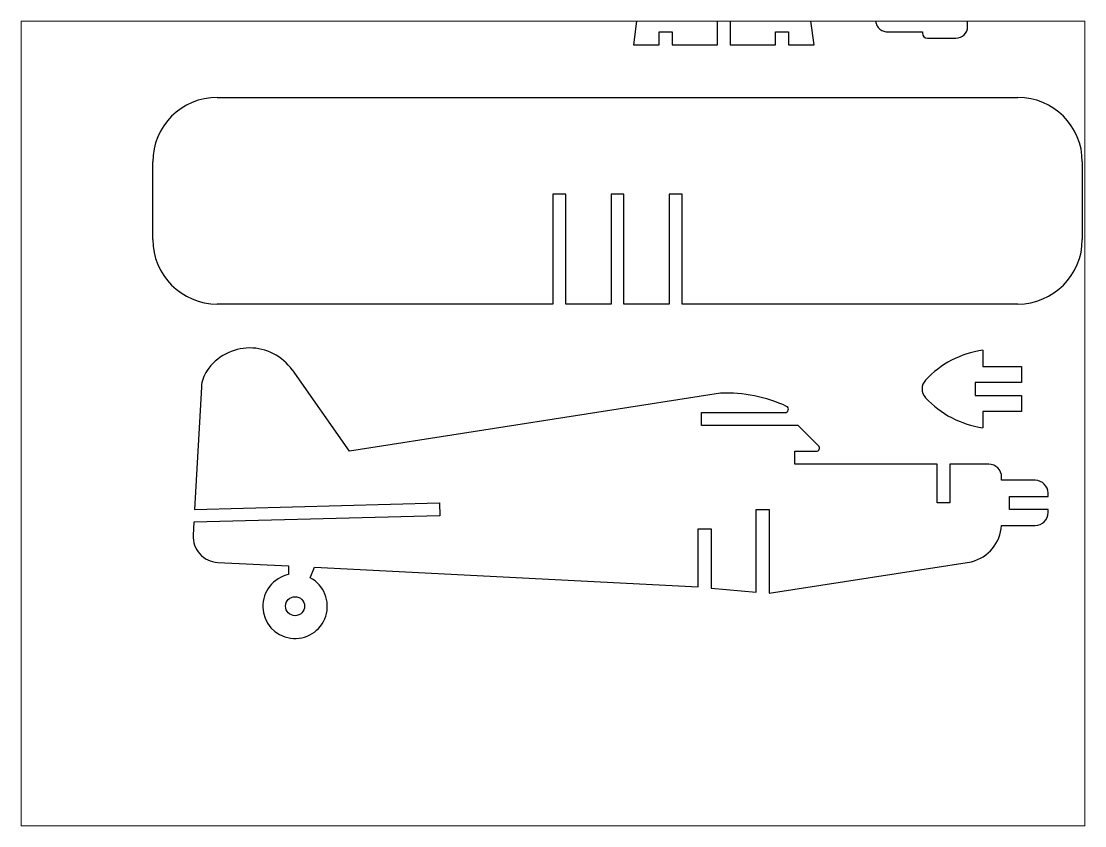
# Paper-space layout 'Layout1' of a CAD drawing. Header units: millimetres. Extents: x 0 to 256, y 1 to 194.
# The model-space entities are those that its viewports show. They can reach past a viewport. Long polylines and large blocks are cut down to what shows.
import ezdxf

# ---------------------------------------------------------------- set-up
doc = ezdxf.new("R2010")
doc.units = ezdxf.units.MM
doc.layers.add('WHITE', color=7, linetype='Continuous')

msp = doc.modelspace()

# ---------------------------------------------------------------- linework, layer by layer
at = {"layer": 'WHITE', "color": 1, "linetype": 'Continuous'}
for p, q in [((2199.83, 901.26), (2191.43, 840.23)), ((2220.83, 840.23), (2212.43, 901.26)), ((2205.08, 840.23), (2205.08, 882.23)), ((2207.18, 882.23), (2207.18, 840.23)), ((2144.5, 844.49), (2144.5, 857.95)), ((2146.6, 857.95), (2146.6, 844.3)), ((2146.6, 844.3), (2179.51, 849.44)), ((2245.78, 843.18), (2245.78, 849.69)), ((2137.15, 845.16), (2144.5, 844.49)), ((2230.82, 844.97), (2230.82, 844.23)), ((2195.63, 840.23), (2195.63, 842.33)), ((2195.63, 842.33), (2197.73, 842.33)), ((2197.73, 842.33), (2197.73, 840.23)), ((2214.53, 840.23), (2214.53, 842.33)), ((2214.53, 842.33), (2216.63, 842.33)), ((2216.63, 842.33), (2216.63, 840.23)), ((2232.71, 842.34), (2238.43, 842.34)), ((2238.43, 842.34), (2238.43, 842.13)), ((2239.27, 841.29), (2243.89, 841.29)), ((2191.43, 840.23), (2195.63, 840.23)), ((2197.73, 840.23), (2205.08, 840.23)), ((2207.18, 840.23), (2214.53, 840.23)), ((2216.63, 840.23), (2220.83, 840.23)), ((2123.75, 831.67), (2253.94, 831.67)), ((2113.25, 808.57), (2113.25, 821.17)), ((2264.44, 821.17), (2264.44, 808.57)), ((2180.45, 815.92), (2178.35, 815.92)), ((2178.35, 815.92), (2178.35, 798.07)), ((2180.45, 798.07), (2180.45, 815.92)), ((2189.89, 815.92), (2187.79, 815.92)), ((2187.79, 815.92), (2187.79, 798.07)), ((2189.89, 798.07), (2189.89, 815.92)), ((2199.34, 815.92), (2197.24, 815.92)), ((2197.24, 815.92), (2197.24, 798.07)), ((2199.34, 798.07), (2199.34, 815.92)), ((2178.35, 798.07), (2123.75, 798.07)), ((2187.79, 798.07), (2180.45, 798.07)), ((2197.24, 798.07), (2189.89, 798.07)), ((2253.94, 798.07), (2199.34, 798.07)), ((2248.26, 790.56), (2248.26, 787.93)), ((2145.27, 774.12), (2135.96, 787.34)), ((2248.26, 787.93), (2254.56, 787.93)), ((2254.56, 787.93), (2254.56, 785.31)), ((2254.56, 785.31), (2247, 785.31)), ((2247, 785.31), (2247, 783.21)), ((2121.18, 784.57), (2120.07, 764.67)), ((2205.6, 783.57), (2145.27, 774.12)), ((2247, 783.21), (2254.56, 783.21)), ((2254.56, 783.21), (2254.56, 780.59)), ((2202.49, 778.32), (2202.49, 780.42)), ((2202.49, 780.42), (2216.11, 780.42)), ((2254.56, 780.59), (2248.26, 780.59)), ((2248.26, 780.59), (2248.26, 777.96)), ((2218.24, 778.32), (2202.49, 778.32)), ((2221.54, 775.02), (2218.24, 778.32)), ((2217.71, 772.02), (2217.71, 774.12)), ((2217.71, 774.12), (2221.17, 774.12)), ((2240.81, 772.02), (2217.71, 772.02)), ((2240.81, 765.72), (2240.81, 772.02)), ((2249.21, 772.02), (2242.91, 772.02)), ((2242.91, 772.02), (2242.91, 765.72)), ((2251.31, 769.4), (2251.31, 769.92)), ((2256.77, 769.4), (2251.31, 769.4)), ((2252.57, 764.67), (2252.57, 766.77)), ((2252.57, 766.77), (2258.87, 766.77)), ((2258.87, 766.77), (2258.87, 767.3)), ((2120.07, 764.67), (2159.91, 765.72)), ((2159.91, 765.72), (2159.97, 763.63)), ((2211.41, 764.67), (2213.51, 764.67)), ((2211.41, 751.22), (2211.41, 764.67)), ((2213.51, 764.67), (2213.51, 751.03)), ((2242.91, 765.72), (2240.81, 765.72)), ((2258.87, 764.67), (2252.57, 764.67)), ((2258.87, 764.15), (2258.87, 764.67)), ((2159.97, 763.63), (2119.96, 762.57)), ((2119.96, 762.57), (2119.84, 760.49)), ((2201.96, 752.08), (2201.96, 761.52)), ((2201.96, 761.52), (2204.06, 761.52)), ((2204.06, 761.52), (2204.06, 751.88)), ((2251.31, 762.05), (2256.77, 762.05)), ((2123.82, 756.06), (2135.35, 755.47)), ((2213.51, 751.03), (2246.42, 756.17)), ((2135.35, 755.47), (2135.35, 754.07)), ((2138.86, 753.57), (2139.55, 755.26)), ((2139.55, 755.26), (2201.96, 752.08)), ((2204.06, 751.88), (2211.41, 751.22))]:
    msp.add_line(p, q, dxfattribs=at)
msp.add_circle((2136.4, 748.93), 1.55, dxfattribs=at)
for centre, radius, start, end in [((2232.71, 844.23), 1.89, 180, 270), ((2243.89, 843.18), 1.89, 270, 0), ((2239.27, 842.13), 0.84, 180, 270), ((2123.75, 821.17), 10.5, 90, 180), ((2253.94, 821.17), 10.5, 0, 90), ((2123.75, 808.57), 10.5, 180, 270), ((2253.94, 808.57), 10.5, 270, 0), ((2129.05, 782.48), 8.44, 35.1678, 145.6355), ((2250.46, 774.99), 15.73, 98.0537, 137.1237), ((2126.42, 784.28), 5.25, 145.6355, 176.8202), ((2240.48, 784.26), 2.1, 137.1237, 222.8763), ((2206.58, 760.56), 23.03, 64.9316, 92.4219), ((2250.46, 793.53), 15.73, 222.8763, 261.9463), ((2216.11, 780.95), 0.525, 270, 64.9316), ((2221.17, 774.65), 0.525, 270, 45), ((2249.21, 769.92), 2.1, 0, 90), ((2256.77, 767.3), 2.1, 0, 90), ((2256.77, 764.15), 2.1, 270, 0), ((2244.8, 762.48), 6.52, 284.3804, 356.1732), ((2124.03, 760.25), 4.2, 176.8202, 267.0809), ((2136.4, 748.93), 5.25, 101.537, 62.1147)]:
    msp.add_arc(centre, radius, start, end, dxfattribs=at)

psp = doc.layouts.get("Layout1")

# ---------------------------------------------------------------- viewports
at = {"layer": '0'}
psp.add_viewport(center=(128.27, 97.5), size=(255.99, 193.614), view_center_point=(2178.35, 778.64), view_height=130.8145, dxfattribs=at)

doc.saveas('drawing.dxf')
